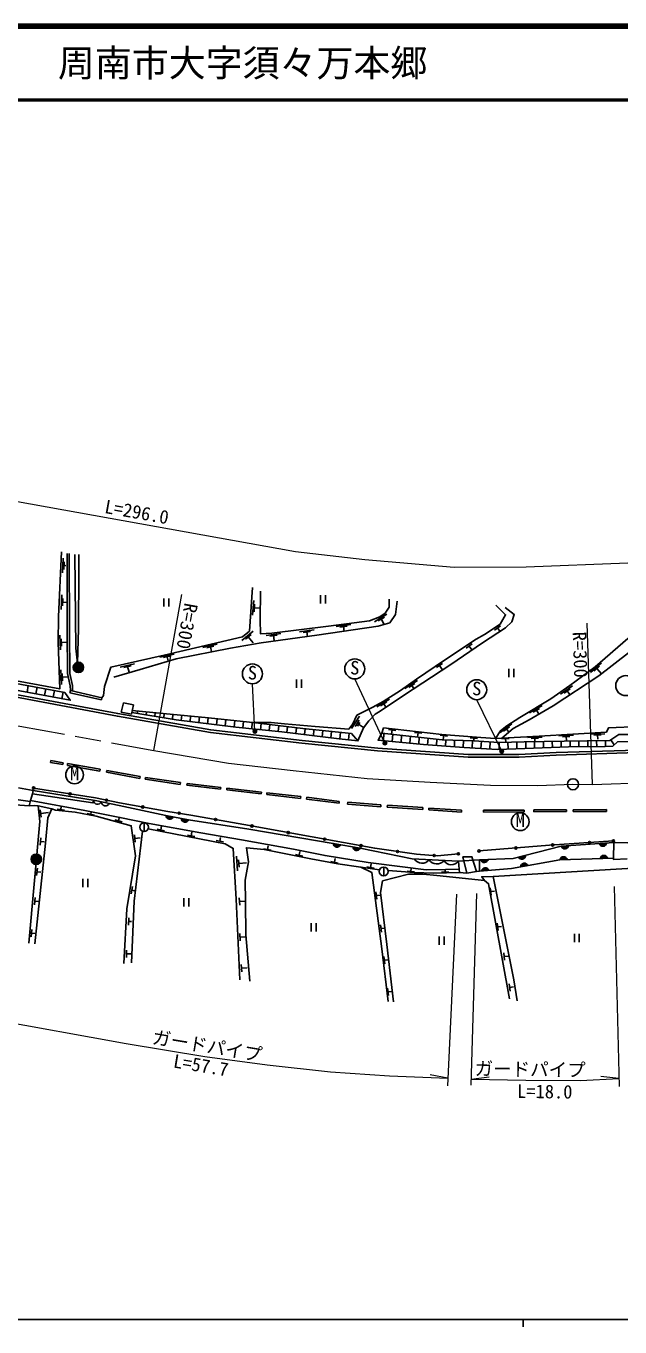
# Model space of a CAD drawing. Units: millimetres at full size, sheet at 1:1000; details may follow other scales. Extents: x 40000 to 680000, y 20000 to 380000.
# Drawn here: x 400708 to 481109, y 204000 to 380000 of the extents above; entities that cross this region are included whole.
import ezdxf
from ezdxf.enums import TextEntityAlignment as Align

# ---------------------------------------------------------------- set-up
doc = ezdxf.new("R2010")
doc.units = ezdxf.units.MM
doc.header["$LTSCALE"] = 1000
doc.linetypes.add('CHAIN', pattern=[18.5, 12, -1.5, 3.5, -1.5])
for name, color, linetype, lineweight in [('M-BGD', 7, 'Continuous', 25), ('M-BGD-EXST', 7, 'Continuous', 25), ('M-BMK', 2, 'CHAIN', 13), ('M-BMK-SRVR', 3, 'Continuous', 25), ('M-STR-HTXT', 7, 'Continuous', 13), ('M-TTL', 2, 'Continuous', 140), ('M-TTL-BAND', 7, 'Continuous', 25), ('M-TTL-LINE', 7, 'Continuous', 50)]:
    doc.layers.add(name, color=color, linetype=linetype, lineweight=lineweight)
doc.layers.add('M-TTL-TXT', color=7, linetype='Continuous')
doc.styles.add('ＭＳ ゴシック', font='')
doc.styles.get('ＭＳ ゴシック').set_extended_font_data('MS Gothic')

msp = doc.modelspace()

# ---------------------------------------------------------------- hatches: boundary and pattern name
at = {"layer": 'M-BGD'}
for points in [[(408494, 293239, 1), (407094, 293239, 1)], [(420629, 272997), (419655, 273179, 0.82183)], [(422708, 272616), (421732, 272790, 0.82183)], [(443266, 269243), (442290, 269416, 0.82183)], [(479304, 269469), (478317, 269392, 0.82183)], [(402802, 267272, 1), (401402, 267272, 1)], [(445924, 268781), (444947, 268946, 0.82183)], [(468334, 267807), (467372, 267567, 0.82183)], [(472981, 267192), (473971, 267231, 0.82183)], [(474157, 269111), (473168, 269042, 0.82183)], [(478438, 267381), (479429, 267411, 0.82183)], [(463266, 267251), (462275, 267217, 0.82183)], [(462376, 265684), (463363, 265768, 0.82183)], [(467662, 266238), (468637, 266413, 0.82183)]]:
    msp.add_hatch(color=256, dxfattribs=at).paths.add_polyline_path(points)
at = {"layer": 'M-BGD-EXST'}
for points in [[(431478, 284471, 1), (431917, 284710, 1)], [(449070, 282880, 1), (449509, 283120, 1)], [(464891, 281770, 1), (465330, 282010, 1)]]:
    msp.add_hatch(color=256, dxfattribs=at).paths.add_polyline_path(points)

# ---------------------------------------------------------------- linework, layer by layer
at = {"layer": 'M-BGD'}
for p, q in [((405733, 308000), (405642, 306002)), ((405860, 307493), (405814, 306494)), ((405837, 306994), (406103, 307001)), ((405559, 303060), (405468, 301062)), ((440587, 303014), (440587, 301896)), ((441253, 303014), (441253, 301896)), ((405686, 302554), (405641, 301555)), ((405663, 302054), (406188, 302031)), ((419357, 302570), (419357, 301452)), ((420024, 302570), (420024, 301452)), ((431540, 302276), (431388, 300282)), ((431652, 301766), (431576, 300769)), ((431614, 301268), (432333, 301237)), ((449560, 300438), (447866, 299376)), ((449216, 300046), (448369, 299514)), ((448793, 299780), (449154, 299129)), ((405297, 297611), (405371, 295612)), ((431457, 298138), (429917, 296862)), ((431168, 297704), (430398, 297065)), ((435196, 297800), (433211, 297556)), ((434718, 297590), (433725, 297468)), ((434222, 297529), (434303, 296855)), ((439714, 298307), (437729, 298063)), ((439236, 298097), (438243, 297975)), ((438740, 298036), (438821, 297362)), ((444674, 299022), (442689, 298778)), ((444196, 298812), (443204, 298690)), ((443700, 298751), (443782, 298077)), ((464937, 298850), (464110, 298288)), ((464524, 298569), (464826, 298146)), ((405465, 297117), (405502, 296118)), ((405484, 296617), (406237, 296645)), ((426604, 296380), (424654, 295936)), ((426150, 296122), (425174, 295900)), ((425662, 296011), (425795, 295397)), ((430783, 297385), (431453, 296576)), ((461112, 296407), (460285, 295845)), ((460698, 296126), (461062, 295594)), ((420757, 295041), (418807, 294597)), ((420303, 294783), (419328, 294561)), ((419815, 294672), (419960, 294103)), ((405440, 292899), (405514, 290900)), ((405609, 292405), (405646, 291406)), ((415401, 293715), (413451, 293271)), ((414947, 293458), (413972, 293236)), ((414460, 293347), (414655, 292582)), ((457090, 293776), (456263, 293214)), ((456676, 293495), (457040, 292963)), ((466081, 293042), (466081, 291924)), ((466748, 293042), (466748, 291924)), ((478625, 293844), (477120, 292526)), ((478347, 293402), (477595, 292743)), ((477971, 293072), (478588, 292368)), ((401019, 290763), (400850, 289877)), ((402199, 290546), (402030, 289657)), ((405627, 291905), (406335, 291939)), ((437324, 291604), (437324, 290486)), ((437991, 291604), (437991, 290486)), ((453687, 291464), (452003, 290385)), ((453347, 291068), (452505, 290529)), ((452926, 290798), (453188, 290398)), ((474678, 290754), (473053, 289589)), ((403379, 290328), (403209, 289436)), ((404559, 290111), (404389, 289215)), ((405739, 289894), (405568, 288994)), ((406644, 289792), (406710, 290084)), ((406644, 289792), (410922, 288822)), ((406710, 290084), (410988, 289115)), ((410924, 288822), (410988, 289115)), ((449896, 288955), (448212, 287876)), ((474359, 290341), (473547, 289758)), ((473953, 290049), (474259, 289623)), ((413898, 288460), (413611, 287192)), ((413611, 287192), (414976, 286883)), ((415264, 288151), (413898, 288460)), ((415264, 288151), (414976, 286883)), ((415819, 287333), (415784, 286987)), ((417014, 287221), (416971, 286792)), ((418209, 287109), (418157, 286597)), ((419404, 286998), (419343, 286402)), ((420599, 286886), (420530, 286207)), ((449556, 288559), (448714, 288019)), ((449135, 288289), (449418, 287847)), ((470596, 288063), (468858, 287074)), ((470236, 287685), (469366, 287191)), ((469801, 287438), (470061, 286982)), ((421793, 286770), (421719, 286041)), ((422987, 286653), (422911, 285896)), ((424181, 286536), (424102, 285750)), ((425375, 286415), (425293, 285605)), ((426569, 286287), (426485, 285459)), ((427762, 286158), (427676, 285314)), ((428955, 286030), (428868, 285168)), ((430148, 285901), (430061, 285043)), ((431341, 285773), (431255, 284922)), ((432533, 285631), (432449, 284801)), ((433724, 285488), (433643, 284681)), ((434916, 285346), (434837, 284560)), ((436108, 285203), (436029, 284425)), ((445844, 286655), (444775, 284964)), ((445788, 286098), (445254, 285253)), ((445893, 285796), (445572, 285289)), ((445732, 285542), (446409, 285121)), ((466470, 285611), (464871, 284409)), ((466161, 285190), (465361, 284589)), ((437300, 285060), (437221, 284280)), ((438492, 284923), (438412, 284136)), ((439686, 284801), (439604, 283991)), ((440879, 284679), (440795, 283847)), ((442073, 284556), (441987, 283702)), ((443267, 284434), (443178, 283559)), ((444461, 284312), (444371, 283429)), ((449159, 284314), (449087, 283315)), ((450755, 284705), (449761, 284816)), ((450258, 284760), (450200, 284239)), ((450353, 284180), (450282, 283199)), ((451546, 284046), (451477, 283084)), ((452740, 283912), (452672, 282968)), ((454270, 284314), (453277, 284426)), ((453774, 284370), (453715, 283848)), ((453933, 283778), (453867, 282852)), ((455126, 283644), (455062, 282750)), ((456320, 283510), (456259, 282665)), ((457744, 283941), (456750, 284052)), ((457247, 283996), (457188, 283475)), ((457494, 282576), (457518, 283418)), ((458692, 282490), (458717, 283385)), ((461839, 283631), (460842, 283704)), ((461341, 283668), (461322, 283406)), ((466110, 283591), (465111, 283550)), ((465611, 283571), (465636, 283173)), ((465761, 284890), (466050, 284502)), ((470577, 283813), (468578, 283731)), ((470083, 283643), (469084, 283602)), ((469584, 283622), (469604, 283247)), ((474834, 284053), (472836, 283970)), ((474341, 283882), (473341, 283841)), ((473841, 283862), (473863, 283337)), ((479077, 284260), (477079, 284178)), ((478583, 284090), (477584, 284048)), ((478084, 284069), (478105, 283544)), ((480334, 282749), (479869, 283414)), ((459890, 282404), (459917, 283351)), ((461095, 282346), (461159, 283323)), ((462292, 282267), (462357, 283243)), ((463545, 283164), (463490, 282199)), ((464760, 282147), (464746, 283089)), ((465959, 282183), (465945, 283120)), ((467159, 282219), (467145, 283151)), ((468359, 282256), (468345, 283179)), ((469558, 282299), (469545, 283192)), ((470758, 282342), (470745, 283205)), ((471957, 282385), (471945, 283219)), ((473157, 282428), (473145, 283232)), ((474356, 282466), (474345, 283248)), ((475556, 282480), (475544, 283266)), ((476756, 282493), (476744, 283284)), ((477956, 282507), (477944, 283301)), ((479156, 282522), (479144, 283319)), ((404068, 280627), (404024, 280381)), ((404024, 280381), (405710, 280084)), ((404068, 280627), (405754, 280331)), ((405710, 280084), (405754, 280331)), ((406304, 279980), (406347, 280226)), ((406304, 279980), (410686, 279208)), ((406347, 280226), (410729, 279455)), ((410686, 279208), (410729, 279455)), ((411624, 279039), (411668, 279285)), ((411624, 279039), (416113, 278219)), ((411668, 279285), (416158, 278465)), ((416113, 278219), (416158, 278465)), ((416831, 278099), (416868, 278346)), ((416831, 278099), (421587, 277391)), ((416868, 278346), (421624, 277638)), ((399699, 276945), (401679, 276556)), ((421587, 277391), (421624, 277638)), ((422486, 277277), (422515, 277525)), ((422486, 277277), (427034, 276750)), ((422515, 277525), (427063, 276998)), ((427034, 276750), (427063, 276998)), ((427874, 276653), (427902, 276902)), ((427874, 276653), (432542, 276122)), ((427902, 276902), (432570, 276371)), ((432542, 276122), (432570, 276371)), ((399238, 274627), (401124, 274519)), ((399396, 275343), (401282, 275079)), ((433299, 276036), (433328, 276284)), ((433299, 276036), (437883, 275515)), ((433328, 276284), (437911, 275763)), ((437883, 275515), (437911, 275763)), ((438695, 275414), (438727, 275662)), ((438695, 275414), (443083, 274845)), ((438727, 275662), (443115, 275093)), ((443083, 274845), (443115, 275093)), ((444245, 274735), (444264, 274984)), ((444245, 274735), (448725, 274386)), ((444264, 274984), (448745, 274635)), ((448725, 274386), (448745, 274635)), ((449603, 274323), (449619, 274573)), ((449619, 274573), (454420, 274256)), ((402634, 273973), (402761, 272981)), ((402697, 273477), (403739, 273609)), ((404942, 274059), (405934, 273938)), ((405438, 273998), (405481, 274419)), ((408983, 273449), (409965, 273259)), ((409474, 273354), (409527, 273649)), ((413227, 272482), (413331, 272891)), ((449603, 274323), (454404, 274007)), ((454404, 274007), (454420, 274256)), ((455238, 273952), (455254, 274201)), ((455238, 273952), (459650, 273661)), ((455254, 274201), (459666, 273911)), ((459666, 273911), (459650, 273661)), ((462649, 273915), (468118, 273939)), ((462649, 273915), (462650, 273665)), ((462650, 273665), (468119, 273689)), ((468119, 273689), (468118, 273939)), ((469465, 273945), (473874, 273965)), ((469466, 273695), (469465, 273945)), ((469466, 273695), (473875, 273715)), ((473875, 273715), (473874, 273965)), ((474790, 273969), (479294, 273989)), ((474791, 273719), (474790, 273969)), ((474791, 273719), (479295, 273739)), ((479294, 273989), (479295, 273739)), ((412745, 272615), (413709, 272348)), ((416694, 272219), (416694, 271019)), ((418476, 271330), (419457, 271138)), ((418966, 271234), (419067, 271749)), ((402712, 270186), (402621, 269190)), ((402666, 269688), (403189, 269640)), ((415383, 270578), (415500, 269585)), ((415441, 270081), (416180, 270189)), ((422575, 270541), (423557, 270350)), ((423066, 270446), (423167, 270961)), ((426461, 269804), (427442, 269613)), ((426952, 269709), (427052, 270224)), ((480292, 269547), (482150, 269489)), ((429216, 267704), (429321, 265707)), ((432905, 268689), (433886, 268497)), ((433395, 268593), (433496, 269108)), ((437185, 267902), (438166, 267710)), ((437675, 267806), (437776, 268321)), ((402242, 266088), (402151, 265092)), ((429492, 267218), (429544, 266219)), ((429518, 266719), (430567, 266774)), ((441964, 266956), (442945, 266765)), ((442454, 266861), (442555, 267376)), ((446863, 266233), (447849, 266068)), ((447356, 266150), (447442, 266668)), ((449123, 266225), (449123, 265025)), ((452816, 265608), (452850, 266052)), ((457434, 265524), (457424, 265869)), ((459251, 266998), (462070, 267209)), ((402196, 265590), (402719, 265542)), ((408392, 264626), (408392, 263508)), ((409059, 264626), (409059, 263508)), ((452318, 265649), (453315, 265566)), ((456934, 265509), (457934, 265539)), ((459370, 265501), (460379, 265410)), ((461686, 265607), (462081, 265660)), ((415127, 263576), (414941, 262594)), ((415034, 263085), (415403, 263026)), ((448078, 262858), (448207, 261867)), ((448142, 262363), (448663, 262430)), ((463530, 263401), (463660, 262409)), ((463595, 262905), (464116, 262973)), ((401949, 262105), (401857, 261109)), ((401903, 261607), (402426, 261559)), ((422076, 262000), (422076, 260882)), ((422742, 262000), (422742, 260882)), ((429581, 262071), (429633, 261072)), ((429607, 261572), (430375, 261610)), ((414606, 259366), (414601, 258366)), ((414604, 258866), (414977, 258874)), ((401511, 257784), (401420, 256789)), ((401466, 257286), (401989, 257238)), ((429655, 257237), (429708, 256238)), ((439318, 258640), (439318, 257522)), ((439985, 258640), (439985, 257522)), ((448709, 258387), (448839, 257395)), ((448774, 257891), (449294, 257959)), ((464496, 258627), (464626, 257636)), ((464561, 258132), (465082, 258200)), ((474931, 257191), (474931, 256074)), ((475598, 257191), (475598, 256074)), ((429682, 256738), (430450, 256776)), ((456626, 256829), (456626, 255711)), ((457293, 256829), (457293, 255711)), ((414326, 254988), (414321, 253988)), ((414323, 254488), (414883, 254492)), ((449137, 254101), (449267, 253110)), ((449202, 253606), (449723, 253674)), ((465365, 254597), (465495, 253606)), ((465430, 254101), (465951, 254169)), ((429854, 253037), (429907, 252039)), ((429880, 252538), (430648, 252576)), ((466108, 250426), (466237, 249434)), ((466172, 249930), (466693, 249998)), ((449652, 249826), (449782, 248834)), ((449717, 249330), (450237, 249398))]:
    msp.add_line(p, q, dxfattribs=at)
for points in [[(392971, 292245), (393006, 292594), (405280, 290322), (405048, 296604), (405105, 300103), (405503, 308867)], [(406710, 290084), (406687, 290732), (406325, 292384), (406294, 298106), (406258, 308650)], [(407013, 290016), (406985, 290770), (406625, 292417), (406594, 298107), (406558, 308651)], [(407339, 308519), (407449, 295817), (407696, 293817), (407820, 298434), (407844, 306260), (407868, 308517)], [(410988, 289115), (411183, 289431), (411326, 290643), (412182, 293250), (419410, 294896), (430025, 297364), (430938, 298134), (431388, 304062)], [(432465, 303553), (432425, 299677), (432465, 297750), (433961, 297868), (441637, 298812), (447208, 299520), (448586, 300071), (449334, 300582), (449865, 301369), (449885, 302471)], [(412580, 291893), (416171, 292926), (421039, 294375), (428392, 295825), (432547, 296538), (440072, 297570), (448372, 298805), (449946, 299272), (450733, 300402), (450929, 302171)], [(415028, 287112), (421031, 286125), (429098, 285140), (435332, 284510), (443085, 283569), (445640, 283292), (446394, 285076), (447133, 285984), (447965, 286892), (448627, 287292), (451799, 289452), (458194, 293641), (462484, 296557), (465631, 298603), (466449, 299382), (466795, 300397), (465582, 301337)], [(464294, 301659), (465619, 300360), (464901, 299085), (462759, 297687), (461645, 297044), (457357, 294203), (453572, 291623), (451378, 290091), (449049, 288597), (447632, 287860), (445477, 286754), (444937, 285579), (444390, 284895), (439850, 285218), (435690, 285591), (433884, 285766), (431409, 285766), (424955, 286460), (420690, 286878), (415094, 287400)], [(464275, 283614), (464936, 284651), (465802, 285304), (467563, 286472), (471768, 288960), (474321, 290773), (477767, 293291), (482158, 297137), (485225, 300141), (485181, 301103), (483830, 301952)], [(371121, 294537), (388349, 291261), (413074, 286629), (425662, 284430), (438044, 282986), (448285, 281935), (460543, 281109), (467440, 281081), (472467, 281356), (483416, 281701)], [(371195, 294880), (388413, 291605), (413137, 286974), (425713, 284776), (438082, 283334), (448315, 282283), (460555, 281459), (467431, 281431), (472451, 281706), (483416, 282051)], [(431409, 285766), (438175, 284956), (444761, 284281), (445640, 283292)], [(465104, 283655), (464275, 283614), (462286, 283747), (457006, 284166), (449111, 285049), (448858, 284348), (448363, 283386), (454493, 282791), (460015, 282395), (464531, 282140), (468235, 282251), (474139, 282463), (479115, 282520), (480134, 282562), (480785, 283171), (486703, 283242), (492203, 283411), (497767, 283652), (501237, 283742), (501278, 285416)], [(500937, 283734), (500904, 284071), (500170, 284904), (491084, 284510), (483773, 284166), (480944, 284166), (479746, 283328), (473573, 283237), (468139, 283177), (464705, 283088), (461321, 283312), (457018, 283432), (448858, 284348)], [(401679, 276556), (401594, 276121), (401325, 275232), (408668, 273879), (413409, 272933), (417389, 272123), (424354, 270868), (429857, 269916), (436930, 268631), (441194, 267771), (447011, 266853), (451680, 266272), (454870, 265827), (457472, 265903), (459340, 265919), (459251, 266998)], [(401679, 276556), (410055, 275231), (413296, 274559), (419655, 273179), (422708, 272616), (430854, 271325), (442290, 269416), (445924, 268781), (452982, 267325), (459251, 266998)], [(401734, 276902), (410118, 275575), (413369, 274901), (419903, 273751), (423008, 273255), (430953, 271830), (447904, 268771), (453584, 267947), (456350, 267754), (459238, 268003)], [(401325, 275232), (401124, 274519), (401811, 274570), (402333, 274493), (404189, 274112), (404686, 273921), (407382, 273629), (410193, 273121), (414962, 271812), (415537, 267740), (414376, 260590), (413948, 253191)], [(401594, 276121), (409776, 274903), (409834, 275266)], [(402333, 274493), (402602, 272378), (401090, 255908)], [(401910, 255840), (403343, 269463), (403679, 272886), (404189, 274112)], [(414977, 253255), (415364, 261600), (416485, 271056)], [(429662, 250986), (429137, 261858), (428757, 268744), (427676, 269368), (417252, 271399)], [(462028, 268397), (471588, 269172), (480219, 269751)], [(431008, 250797), (430462, 257060), (430436, 261497), (430365, 264461), (430828, 266908), (430542, 268843), (432928, 268585), (439256, 267344), (442922, 266637), (446037, 266193), (448565, 265845)], [(446037, 266193), (447512, 265491), (448861, 255154), (449740, 248049)], [(449712, 265738), (453260, 265474), (455916, 265388), (459374, 265501), (459340, 265919)], [(466173, 248401), (463322, 263970), (462774, 264422), (462387, 264900), (463920, 264949), (484369, 266139)], [(480236, 267435), (480229, 267244), (482074, 267326)], [(450434, 247985), (449569, 255725), (448671, 262778), (448981, 264339), (452503, 265257), (454450, 265281), (456311, 265083), (462774, 264422)], [(463920, 264949), (466750, 250958), (467174, 248135)]]:
    msp.add_lwpolyline(points, dxfattribs=at)
for points in [[(486669, 299162), (482241, 295204), (478235, 292095), (472070, 288032), (468800, 286143), (466641, 284958), (465104, 283655), (470181, 283947), (479263, 284472), (479574, 285074), (487938, 285405), (495978, 285715), (499303, 285871), (499848, 287717), (499829, 289777), (498817, 290944), (493294, 294539), (488313, 297967)], [(373458, 295157), (383069, 293370), (390016, 291931), (398637, 290292), (406697, 288783), (405960, 289853), (392971, 292245), (382567, 293954)], [(462070, 267209), (462081, 265660), (466419, 266015), (472981, 267192), (480236, 267435), (480292, 269547), (476422, 269266), (473168, 269042), (466662, 267379)], [(459817, 267601), (460379, 265410), (461686, 265607), (461067, 267615)]]:
    msp.add_lwpolyline(points, close=True, dxfattribs=at)
for centre, radius in [((407794, 293239), 700), ((401734, 276902), 150), ((406672, 276120), 150), ((411599, 275268), 150), ((416514, 274348), 150), ((421442, 273505), 150), ((426369, 272652), 150), ((416694, 271619), 600), ((431290, 271769), 150), ((436211, 270881), 150), ((441131, 269993), 150), ((471995, 269205), 150), ((476984, 269534), 150), ((480219, 269751), 150), ((402102, 267272), 700), ((446052, 269105), 150), ((450990, 268323), 150), ((455961, 267781), 150), ((459238, 268003), 150), ((462028, 268397), 150), ((467011, 268801), 150), ((449123, 265625), 600)]:
    msp.add_circle(centre, radius, dxfattribs=at)
for centre, radius, start, end in [((410390, 275271), 557, 180.55538, 337.14249), ((411461, 275061), 557, 180.66721, 335.91489), ((420160, 273184), 505, 180.56313, 338.22133), ((422237, 272800), 505, 181.05706, 338.71525), ((442795, 269426), 505, 181.09141, 338.7496), ((478803, 269528), 505, 195.6471, 353.30529), ((445452, 268960), 505, 181.58533, 339.24352), ((467829, 267782), 505, 205.16095, 2.81914), ((473480, 267114), 505, 13.42291, 171.0811), ((473656, 269174), 505, 195.15318, 352.81137), ((478937, 267298), 505, 12.92899, 170.58718), ((454334, 267951), 1211, 212.02661, 322.00404), ((456315, 267847), 1211, 212.02661, 322.00404), ((458296, 267744), 1211, 212.02661, 322.00404), ((462767, 267332), 505, 193.15019, 350.80838), ((462878, 265629), 505, 16.00423, 173.66242), ((468167, 266229), 505, 21.32083, 178.97902)]:
    msp.add_arc(centre, radius, start, end, dxfattribs=at)
at = {"layer": 'M-BGD-EXST'}
for centre, radius in [((445209, 293028), 1350), ((431353, 292356), 1350), ((461716, 290215), 1350), ((481879, 290763), 1350), ((431698, 284591), 250), ((449289, 283000), 250), ((465111, 281890), 250), ((407279, 278694), 1200), ((467608, 272359), 1200)]:
    msp.add_circle(centre, radius, dxfattribs=at)
at = {"layer": 'M-BMK'}
msp.add_lwpolyline([(375885, 289578), (418027, 282005), (428106, 280264), (436865, 279275), (446899, 278201), (455419, 277711), (463599, 277296), (470008, 277259), (474746, 277424), (477397, 277409), (538442, 279534), (573884, 280813)], dxfattribs=at)
at = {"layer": 'M-BMK-SRVR'}
msp.add_circle((474746, 277424), 750, dxfattribs=at)
at = {"layer": 'M-STR-HTXT'}
for p, q in [((418027, 282005), (421808, 303102)), ((477397, 277409), (476653, 299213)), ((431698, 284591), (431375, 291007)), ((449289, 283000), (445231, 291678)), ((465111, 281890), (461739, 288865)), ((458963, 262566), (457769, 236627)), ((460954, 236706), (461710, 262646)), ((480302, 263601), (480979, 236547)), ((457816, 237650), (455409, 238132)), ((460977, 237511), (463407, 237862)), ((480952, 237607), (478511, 237872))]:
    msp.add_line(p, q, dxfattribs=at)
for points in [[(287326, 336170), (388737, 317605), (437175, 308932), (446578, 307835), (458680, 306769), (468400, 306857), (482159, 307395), (506696, 308183), (573599, 310716)], [(395774, 245680), (414258, 242365), (424926, 240594), (433365, 239477), (441916, 238527), (449908, 237969), (457816, 237650)], [(460977, 237511), (468352, 237410), (475785, 237354), (480952, 237607)]]:
    msp.add_lwpolyline(points, dxfattribs=at)
at = {"layer": 'M-TTL'}
msp.add_line((680000, 380000), (40000, 380000), dxfattribs=at)
at = {"layer": 'M-TTL-BAND'}
for p, q in [((40000, 205000), (579000, 205000)), ((468000, 205000), (468000, 204000))]:
    msp.add_line(p, q, dxfattribs=at)
at = {"layer": 'M-TTL-LINE'}
msp.add_line((40000, 370000), (680000, 370000), dxfattribs=at)

# ---------------------------------------------------------------- texts
at = {"layer": 'M-BGD-EXST', "style": 'ＭＳ ゴシック'}
for p in [(444553, 291736), (430697, 291064), (461061, 288922)]:
    msp.add_text('S', height=1833, rotation=358.508, dxfattribs=at).set_placement(p, align=Align.BOTTOM_LEFT)
for p in [(406657, 277415), (466986, 271080)]:
    msp.add_text('M', height=1833, dxfattribs=at).set_placement(p, align=Align.BOTTOM_LEFT)
at = {"layer": 'M-STR-HTXT', "style": 'ＭＳ ゴシック'}
for s, rotation, p in [('L=296.0', 349.849, (411156, 313591)), ('R=300', 259.84, (421635, 302135)), ('R=300', 271.954, (474159, 298011)), ('ガードパイプ', 350.574, (417594, 241811)), ('L=57.7', 350.574, (420463, 238575)), ('ガードパイプ', 359.216, (461427, 237505)), ('L=18.0', 359.216, (467170, 234445))]:
    msp.add_text(s, height=1833, rotation=rotation, dxfattribs=at).set_placement(p, align=Align.BOTTOM_LEFT)
at = {"layer": 'M-TTL-TXT', "style": 'ＭＳ ゴシック'}
msp.add_text('周南市大字須々万本郷', height=3666, dxfattribs=at).set_placement((405024, 375000), align=Align.MIDDLE_LEFT)

doc.saveas('drawing.dxf')
